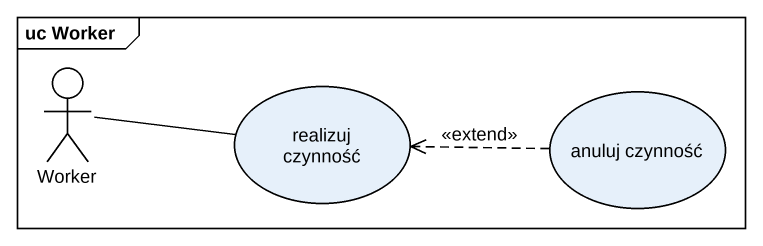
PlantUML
@startuml
mainframe uc Worker
actor Worker
usecase "realizuj czynność" as realizuj_czynność
usecase "anuluj czynność" as anuluj_czynność
Worker -right- realizuj_czynność
anuluj_czynność .left.> realizuj_czynność : <<extend>>
@enduml
